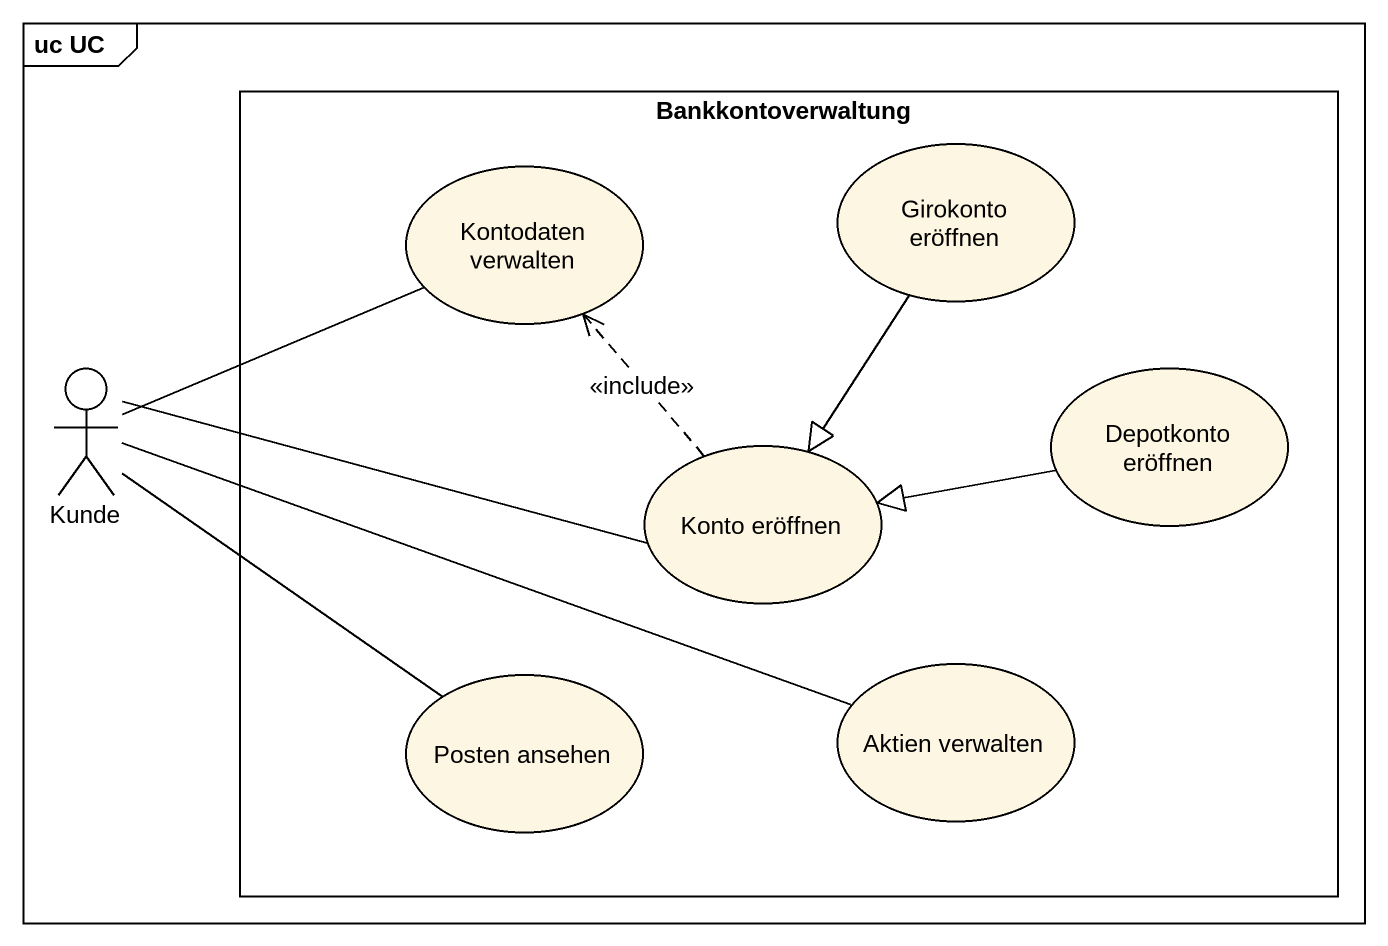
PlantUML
@startuml
mainframe uc UC
rectangle Bankkontoverwaltung {
  usecase "Girokonto eröffnen" as Girokonto_eröffnen
  usecase "Kontodaten verwalten" as Kontodaten_verwalten
  usecase "Konto eröffnen" as Konto_eröffnen
  usecase "Depotkonto eröffnen" as Depotkonto_eröffnen
  usecase "Posten ansehen" as Posten_ansehen
  usecase "Aktien verwalten" as Aktien_verwalten
}
actor Kunde
Girokonto_eröffnen --|> Konto_eröffnen
Kontodaten_verwalten -left- Kunde
Kunde -right- Konto_eröffnen
Kunde -- Posten_ansehen
Konto_eröffnen .up.> Kontodaten_verwalten : <<include>>
Depotkonto_eröffnen -left-|> Konto_eröffnen
Aktien_verwalten -left- Kunde
@enduml
